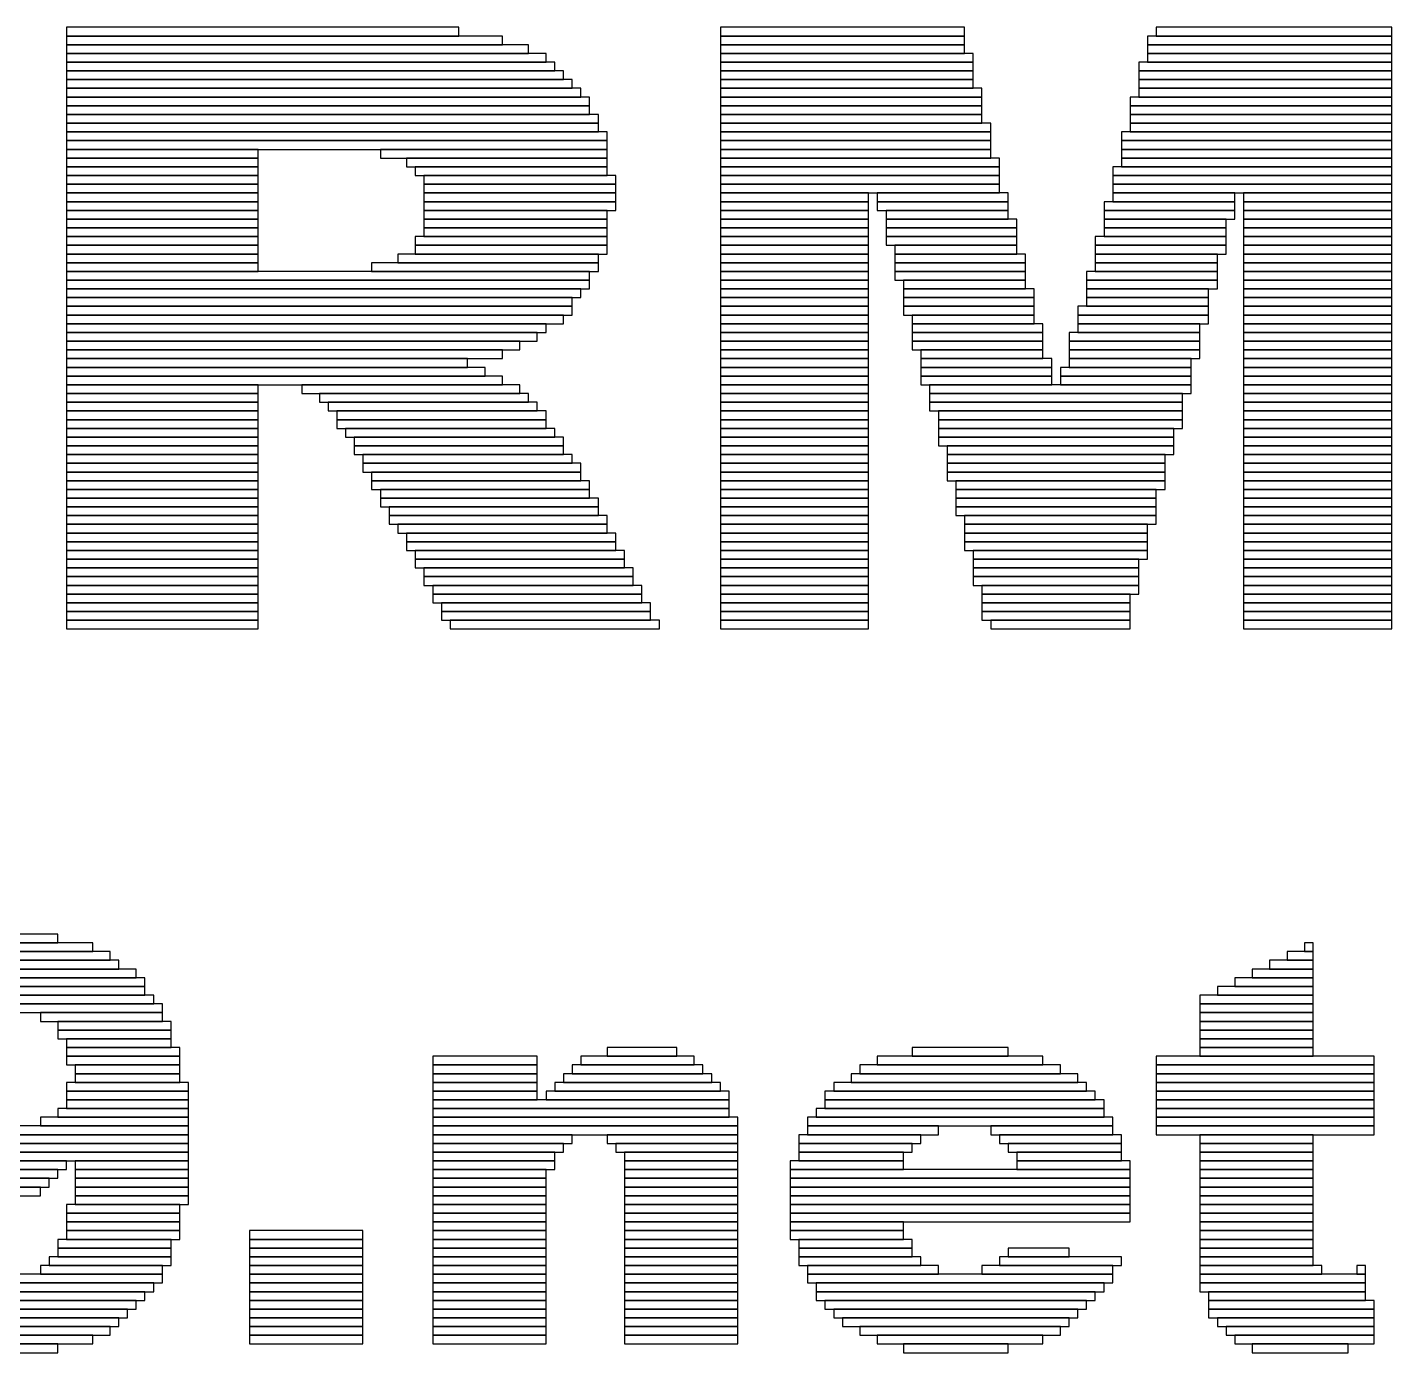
# Model space of a CAD drawing. Extents: x -40 to 180, y -13 to 152.
# Drawn here: x 45.22 to 51.48, y 60.57 to 66.65 of the extents above; entities that cross this region are included whole.
import ezdxf

# ---------------------------------------------------------------- set-up
doc = ezdxf.new("R2010")
doc.units = 0
doc.layers.add('PG_SILKSCREEN_TOP', color=11, linetype='CONTINUOUS')

msp = doc.modelspace()

# ---------------------------------------------------------------- linework, layer by layer
at = {"layer": 'PG_SILKSCREEN_TOP'}
for points in [[(45.4039, 66.6092), (47.2039, 66.6092), (47.2039, 66.6492), (45.4039, 66.6492)], [(45.4039, 66.5692), (47.4039, 66.5692), (47.4039, 66.6092), (45.4039, 66.6092)], [(48.4039, 66.6092), (49.5239, 66.6092), (49.5239, 66.6492), (48.4039, 66.6492)], [(48.4039, 66.5692), (49.5239, 66.5692), (49.5239, 66.6092), (48.4039, 66.6092)], [(50.3639, 66.5692), (51.4839, 66.5692), (51.4839, 66.6092), (50.3639, 66.6092)], [(50.4039, 66.6092), (51.4839, 66.6092), (51.4839, 66.6492), (50.4039, 66.6492)], [(45.4039, 66.5292), (47.5239, 66.5292), (47.5239, 66.5692), (45.4039, 66.5692)], [(48.4039, 66.5292), (49.5239, 66.5292), (49.5239, 66.5692), (48.4039, 66.5692)], [(50.3639, 66.5292), (51.4839, 66.5292), (51.4839, 66.5692), (50.3639, 66.5692)], [(45.4039, 66.4892), (47.6039, 66.4892), (47.6039, 66.5292), (45.4039, 66.5292)], [(45.4039, 66.4492), (47.6439, 66.4492), (47.6439, 66.4892), (45.4039, 66.4892)], [(48.4039, 66.4892), (49.5639, 66.4892), (49.5639, 66.5292), (48.4039, 66.5292)], [(48.4039, 66.4492), (49.5639, 66.4492), (49.5639, 66.4892), (48.4039, 66.4892)], [(50.3239, 66.4492), (51.4839, 66.4492), (51.4839, 66.4892), (50.3239, 66.4892)], [(50.3639, 66.4892), (51.4839, 66.4892), (51.4839, 66.5292), (50.3639, 66.5292)], [(45.4039, 66.4092), (47.6839, 66.4092), (47.6839, 66.4492), (45.4039, 66.4492)], [(48.4039, 66.4092), (49.5639, 66.4092), (49.5639, 66.4492), (48.4039, 66.4492)], [(50.3239, 66.4092), (51.4839, 66.4092), (51.4839, 66.4492), (50.3239, 66.4492)], [(45.4039, 66.3692), (47.7239, 66.3692), (47.7239, 66.4092), (45.4039, 66.4092)], [(45.4039, 66.3292), (47.7639, 66.3292), (47.7639, 66.3692), (45.4039, 66.3692)], [(48.4039, 66.3692), (49.5639, 66.3692), (49.5639, 66.4092), (48.4039, 66.4092)], [(48.4039, 66.3292), (49.6039, 66.3292), (49.6039, 66.3692), (48.4039, 66.3692)], [(50.3239, 66.3692), (51.4839, 66.3692), (51.4839, 66.4092), (50.3239, 66.4092)], [(50.3239, 66.3292), (51.4839, 66.3292), (51.4839, 66.3692), (50.3239, 66.3692)], [(45.4039, 66.2892), (47.8039, 66.2892), (47.8039, 66.3292), (45.4039, 66.3292)], [(48.4039, 66.2892), (49.6039, 66.2892), (49.6039, 66.3292), (48.4039, 66.3292)], [(50.2839, 66.2892), (51.4839, 66.2892), (51.4839, 66.3292), (50.2839, 66.3292)], [(45.4039, 66.2492), (47.8039, 66.2492), (47.8039, 66.2892), (45.4039, 66.2892)], [(45.4039, 66.2092), (47.8439, 66.2092), (47.8439, 66.2492), (45.4039, 66.2492)], [(48.4039, 66.2492), (49.6039, 66.2492), (49.6039, 66.2892), (48.4039, 66.2892)], [(48.4039, 66.2092), (49.6039, 66.2092), (49.6039, 66.2492), (48.4039, 66.2492)], [(50.2839, 66.2492), (51.4839, 66.2492), (51.4839, 66.2892), (50.2839, 66.2892)], [(50.2839, 66.2092), (51.4839, 66.2092), (51.4839, 66.2492), (50.2839, 66.2492)], [(45.4039, 66.1692), (47.8439, 66.1692), (47.8439, 66.2092), (45.4039, 66.2092)], [(45.4039, 66.1292), (47.8839, 66.1292), (47.8839, 66.1692), (45.4039, 66.1692)], [(48.4039, 66.1692), (49.6439, 66.1692), (49.6439, 66.2092), (48.4039, 66.2092)], [(48.4039, 66.1292), (49.6439, 66.1292), (49.6439, 66.1692), (48.4039, 66.1692)], [(50.2439, 66.1292), (51.4839, 66.1292), (51.4839, 66.1692), (50.2439, 66.1692)], [(50.2839, 66.1692), (51.4839, 66.1692), (51.4839, 66.2092), (50.2839, 66.2092)], [(45.4039, 66.0892), (47.8839, 66.0892), (47.8839, 66.1292), (45.4039, 66.1292)], [(48.4039, 66.0892), (49.6439, 66.0892), (49.6439, 66.1292), (48.4039, 66.1292)], [(50.2439, 66.0892), (51.4839, 66.0892), (51.4839, 66.1292), (50.2439, 66.1292)], [(45.4039, 66.0492), (46.2839, 66.0492), (46.2839, 66.0892), (45.4039, 66.0892)], [(45.4039, 66.0092), (46.2839, 66.0092), (46.2839, 66.0492), (45.4039, 66.0492)], [(46.8439, 66.0492), (47.8839, 66.0492), (47.8839, 66.0892), (46.8439, 66.0892)], [(46.9639, 66.0092), (47.8839, 66.0092), (47.8839, 66.0492), (46.9639, 66.0492)], [(48.4039, 66.0492), (49.6439, 66.0492), (49.6439, 66.0892), (48.4039, 66.0892)], [(48.4039, 66.0092), (49.6839, 66.0092), (49.6839, 66.0492), (48.4039, 66.0492)], [(50.2439, 66.0492), (51.4839, 66.0492), (51.4839, 66.0892), (50.2439, 66.0892)], [(50.2439, 66.0092), (51.4839, 66.0092), (51.4839, 66.0492), (50.2439, 66.0492)], [(45.4039, 65.9692), (46.2839, 65.9692), (46.2839, 66.0092), (45.4039, 66.0092)], [(47.0039, 65.9692), (47.8839, 65.9692), (47.8839, 66.0092), (47.0039, 66.0092)], [(48.4039, 65.9692), (49.6839, 65.9692), (49.6839, 66.0092), (48.4039, 66.0092)], [(50.2039, 65.9692), (51.4839, 65.9692), (51.4839, 66.0092), (50.2039, 66.0092)], [(45.4039, 65.9292), (46.2839, 65.9292), (46.2839, 65.9692), (45.4039, 65.9692)], [(45.4039, 65.8892), (46.2839, 65.8892), (46.2839, 65.9292), (45.4039, 65.9292)], [(47.0439, 65.9292), (47.9239, 65.9292), (47.9239, 65.9692), (47.0439, 65.9692)], [(47.0439, 65.8892), (47.9239, 65.8892), (47.9239, 65.9292), (47.0439, 65.9292)], [(48.4039, 65.9292), (49.6839, 65.9292), (49.6839, 65.9692), (48.4039, 65.9692)], [(48.4039, 65.8892), (49.6839, 65.8892), (49.6839, 65.9292), (48.4039, 65.9292)], [(50.2039, 65.9292), (51.4839, 65.9292), (51.4839, 65.9692), (50.2039, 65.9692)], [(50.2039, 65.8892), (51.4839, 65.8892), (51.4839, 65.9292), (50.2039, 65.9292)], [(45.4039, 65.8492), (46.2839, 65.8492), (46.2839, 65.8892), (45.4039, 65.8892)], [(47.0439, 65.8492), (47.9239, 65.8492), (47.9239, 65.8892), (47.0439, 65.8892)], [(48.4039, 65.8492), (49.0838, 65.8492), (49.0838, 65.8892), (48.4039, 65.8892)], [(49.1239, 65.8492), (49.7239, 65.8492), (49.7239, 65.8892), (49.1239, 65.8892)], [(50.2039, 65.8492), (50.7639, 65.8492), (50.7639, 65.8892), (50.2039, 65.8892)], [(50.8039, 65.8492), (51.4839, 65.8492), (51.4839, 65.8892), (50.8039, 65.8892)], [(45.4039, 65.8092), (46.2839, 65.8092), (46.2839, 65.8492), (45.4039, 65.8492)], [(45.4039, 65.7692), (46.2839, 65.7692), (46.2839, 65.8092), (45.4039, 65.8092)], [(47.0439, 65.8092), (47.9239, 65.8092), (47.9239, 65.8492), (47.0439, 65.8492)], [(47.0439, 65.7692), (47.8839, 65.7692), (47.8839, 65.8092), (47.0439, 65.8092)], [(48.4039, 65.8092), (49.0838, 65.8092), (49.0838, 65.8492), (48.4039, 65.8492)], [(48.4039, 65.7692), (49.0838, 65.7692), (49.0838, 65.8092), (48.4039, 65.8092)], [(49.1239, 65.8092), (49.7239, 65.8092), (49.7239, 65.8492), (49.1239, 65.8492)], [(49.1639, 65.7692), (49.7239, 65.7692), (49.7239, 65.8092), (49.1639, 65.8092)], [(50.1639, 65.8092), (50.7639, 65.8092), (50.7639, 65.8492), (50.1639, 65.8492)], [(50.1639, 65.7692), (50.7639, 65.7692), (50.7639, 65.8092), (50.1639, 65.8092)], [(50.8039, 65.8092), (51.4839, 65.8092), (51.4839, 65.8492), (50.8039, 65.8492)], [(50.8039, 65.7692), (51.4839, 65.7692), (51.4839, 65.8092), (50.8039, 65.8092)], [(45.4039, 65.7292), (46.2839, 65.7292), (46.2839, 65.7692), (45.4039, 65.7692)], [(47.0439, 65.7292), (47.8839, 65.7292), (47.8839, 65.7692), (47.0439, 65.7692)], [(48.4039, 65.7292), (49.0838, 65.7292), (49.0838, 65.7692), (48.4039, 65.7692)], [(49.1639, 65.7292), (49.7639, 65.7292), (49.7639, 65.7692), (49.1639, 65.7692)], [(50.1639, 65.7292), (50.7239, 65.7292), (50.7239, 65.7692), (50.1639, 65.7692)], [(50.8039, 65.7292), (51.4839, 65.7292), (51.4839, 65.7692), (50.8039, 65.7692)], [(45.4039, 65.6892), (46.2839, 65.6892), (46.2839, 65.7292), (45.4039, 65.7292)], [(45.4039, 65.6492), (46.2839, 65.6492), (46.2839, 65.6892), (45.4039, 65.6892)], [(47.0039, 65.6492), (47.8839, 65.6492), (47.8839, 65.6892), (47.0039, 65.6892)], [(47.0439, 65.6892), (47.8839, 65.6892), (47.8839, 65.7292), (47.0439, 65.7292)], [(48.4039, 65.6892), (49.0838, 65.6892), (49.0838, 65.7292), (48.4039, 65.7292)], [(48.4039, 65.6492), (49.0838, 65.6492), (49.0838, 65.6892), (48.4039, 65.6892)], [(49.1639, 65.6892), (49.7639, 65.6892), (49.7639, 65.7292), (49.1639, 65.7292)], [(49.1639, 65.6492), (49.7639, 65.6492), (49.7639, 65.6892), (49.1639, 65.6892)], [(50.1239, 65.6492), (50.7239, 65.6492), (50.7239, 65.6892), (50.1239, 65.6892)], [(50.1639, 65.6892), (50.7239, 65.6892), (50.7239, 65.7292), (50.1639, 65.7292)], [(50.8039, 65.6892), (51.4839, 65.6892), (51.4839, 65.7292), (50.8039, 65.7292)], [(50.8039, 65.6492), (51.4839, 65.6492), (51.4839, 65.6892), (50.8039, 65.6892)], [(45.4039, 65.6092), (46.2839, 65.6092), (46.2839, 65.6492), (45.4039, 65.6492)], [(45.4039, 65.5692), (46.2839, 65.5692), (46.2839, 65.6092), (45.4039, 65.6092)], [(46.9239, 65.5692), (47.8439, 65.5692), (47.8439, 65.6092), (46.9239, 65.6092)], [(47.0039, 65.6092), (47.8839, 65.6092), (47.8839, 65.6492), (47.0039, 65.6492)], [(48.4039, 65.6092), (49.0838, 65.6092), (49.0838, 65.6492), (48.4039, 65.6492)], [(48.4039, 65.5692), (49.0838, 65.5692), (49.0838, 65.6092), (48.4039, 65.6092)], [(49.2039, 65.6092), (49.7639, 65.6092), (49.7639, 65.6492), (49.2039, 65.6492)], [(49.2039, 65.5692), (49.8039, 65.5692), (49.8039, 65.6092), (49.2039, 65.6092)], [(50.1239, 65.6092), (50.7239, 65.6092), (50.7239, 65.6492), (50.1239, 65.6492)], [(50.1239, 65.5692), (50.6839, 65.5692), (50.6839, 65.6092), (50.1239, 65.6092)], [(50.8039, 65.6092), (51.4839, 65.6092), (51.4839, 65.6492), (50.8039, 65.6492)], [(50.8039, 65.5692), (51.4839, 65.5692), (51.4839, 65.6092), (50.8039, 65.6092)], [(45.4039, 65.5292), (46.2839, 65.5292), (46.2839, 65.5692), (45.4039, 65.5692)], [(46.8039, 65.5292), (47.8439, 65.5292), (47.8439, 65.5692), (46.8039, 65.5692)], [(48.4039, 65.5292), (49.0838, 65.5292), (49.0838, 65.5692), (48.4039, 65.5692)], [(49.2039, 65.5292), (49.8039, 65.5292), (49.8039, 65.5692), (49.2039, 65.5692)], [(50.1239, 65.5292), (50.6839, 65.5292), (50.6839, 65.5692), (50.1239, 65.5692)], [(50.8039, 65.5292), (51.4839, 65.5292), (51.4839, 65.5692), (50.8039, 65.5692)], [(45.4039, 65.4892), (47.8039, 65.4892), (47.8039, 65.5292), (45.4039, 65.5292)], [(45.4039, 65.4492), (47.8039, 65.4492), (47.8039, 65.4892), (45.4039, 65.4892)], [(48.4039, 65.4892), (49.0838, 65.4892), (49.0838, 65.5292), (48.4039, 65.5292)], [(48.4039, 65.4492), (49.0838, 65.4492), (49.0838, 65.4892), (48.4039, 65.4892)], [(49.2039, 65.4892), (49.8039, 65.4892), (49.8039, 65.5292), (49.2039, 65.5292)], [(49.2439, 65.4492), (49.8039, 65.4492), (49.8039, 65.4892), (49.2439, 65.4892)], [(50.0839, 65.4892), (50.6839, 65.4892), (50.6839, 65.5292), (50.0839, 65.5292)], [(50.0839, 65.4492), (50.6839, 65.4492), (50.6839, 65.4892), (50.0839, 65.4892)], [(50.8039, 65.4892), (51.4839, 65.4892), (51.4839, 65.5292), (50.8039, 65.5292)], [(50.8039, 65.4492), (51.4839, 65.4492), (51.4839, 65.4892), (50.8039, 65.4892)], [(45.4039, 65.4092), (47.7639, 65.4092), (47.7639, 65.4492), (45.4039, 65.4492)], [(48.4039, 65.4092), (49.0838, 65.4092), (49.0838, 65.4492), (48.4039, 65.4492)], [(49.2439, 65.4092), (49.8439, 65.4092), (49.8439, 65.4492), (49.2439, 65.4492)], [(50.0839, 65.4092), (50.6439, 65.4092), (50.6439, 65.4492), (50.0839, 65.4492)], [(50.8039, 65.4092), (51.4839, 65.4092), (51.4839, 65.4492), (50.8039, 65.4492)], [(45.4039, 65.3692), (47.7239, 65.3692), (47.7239, 65.4092), (45.4039, 65.4092)], [(45.4039, 65.3292), (47.7239, 65.3292), (47.7239, 65.3692), (45.4039, 65.3692)], [(48.4039, 65.3692), (49.0838, 65.3692), (49.0838, 65.4092), (48.4039, 65.4092)], [(48.4039, 65.3292), (49.0838, 65.3292), (49.0838, 65.3692), (48.4039, 65.3692)], [(49.2439, 65.3692), (49.8439, 65.3692), (49.8439, 65.4092), (49.2439, 65.4092)], [(49.2439, 65.3292), (49.8439, 65.3292), (49.8439, 65.3692), (49.2439, 65.3692)], [(50.0439, 65.3292), (50.6439, 65.3292), (50.6439, 65.3692), (50.0439, 65.3692)], [(50.0839, 65.3692), (50.6439, 65.3692), (50.6439, 65.4092), (50.0839, 65.4092)], [(50.8039, 65.3692), (51.4839, 65.3692), (51.4839, 65.4092), (50.8039, 65.4092)], [(50.8039, 65.3292), (51.4839, 65.3292), (51.4839, 65.3692), (50.8039, 65.3692)], [(45.4039, 65.2892), (47.6839, 65.2892), (47.6839, 65.3292), (45.4039, 65.3292)], [(48.4039, 65.2892), (49.0838, 65.2892), (49.0838, 65.3292), (48.4039, 65.3292)], [(49.2838, 65.2892), (49.8439, 65.2892), (49.8439, 65.3292), (49.2838, 65.3292)], [(50.0439, 65.2892), (50.6439, 65.2892), (50.6439, 65.3292), (50.0439, 65.3292)], [(50.8039, 65.2892), (51.4839, 65.2892), (51.4839, 65.3292), (50.8039, 65.3292)], [(45.4039, 65.2492), (47.6039, 65.2492), (47.6039, 65.2892), (45.4039, 65.2892)], [(45.4039, 65.2092), (47.5639, 65.2092), (47.5639, 65.2492), (45.4039, 65.2492)], [(48.4039, 65.2492), (49.0838, 65.2492), (49.0838, 65.2892), (48.4039, 65.2892)], [(48.4039, 65.2092), (49.0838, 65.2092), (49.0838, 65.2492), (48.4039, 65.2492)], [(49.2838, 65.2492), (49.8839, 65.2492), (49.8839, 65.2892), (49.2838, 65.2892)], [(49.2838, 65.2092), (49.8839, 65.2092), (49.8839, 65.2492), (49.2838, 65.2492)], [(50.0039, 65.2092), (50.6039, 65.2092), (50.6039, 65.2492), (50.0039, 65.2492)], [(50.0439, 65.2492), (50.6039, 65.2492), (50.6039, 65.2892), (50.0439, 65.2892)], [(50.8039, 65.2492), (51.4839, 65.2492), (51.4839, 65.2892), (50.8039, 65.2892)], [(50.8039, 65.2092), (51.4839, 65.2092), (51.4839, 65.2492), (50.8039, 65.2492)], [(45.4039, 65.1692), (47.4839, 65.1692), (47.4839, 65.2092), (45.4039, 65.2092)], [(45.4039, 65.1292), (47.4039, 65.1292), (47.4039, 65.1692), (45.4039, 65.1692)], [(48.4039, 65.1692), (49.0838, 65.1692), (49.0838, 65.2092), (48.4039, 65.2092)], [(48.4039, 65.1292), (49.0838, 65.1292), (49.0838, 65.1692), (48.4039, 65.1692)], [(49.2838, 65.1692), (49.8839, 65.1692), (49.8839, 65.2092), (49.2838, 65.2092)], [(49.3239, 65.1292), (49.8839, 65.1292), (49.8839, 65.1692), (49.3239, 65.1692)], [(50.0039, 65.1692), (50.6039, 65.1692), (50.6039, 65.2092), (50.0039, 65.2092)], [(50.0039, 65.1292), (50.6039, 65.1292), (50.6039, 65.1692), (50.0039, 65.1692)], [(50.8039, 65.1692), (51.4839, 65.1692), (51.4839, 65.2092), (50.8039, 65.2092)], [(50.8039, 65.1292), (51.4839, 65.1292), (51.4839, 65.1692), (50.8039, 65.1692)], [(45.4039, 65.0892), (47.2439, 65.0892), (47.2439, 65.1292), (45.4039, 65.1292)], [(48.4039, 65.0892), (49.0838, 65.0892), (49.0838, 65.1292), (48.4039, 65.1292)], [(49.3239, 65.0892), (49.9239, 65.0892), (49.9239, 65.1292), (49.3239, 65.1292)], [(50.0039, 65.0892), (50.5639, 65.0892), (50.5639, 65.1292), (50.0039, 65.1292)], [(50.8039, 65.0892), (51.4839, 65.0892), (51.4839, 65.1292), (50.8039, 65.1292)], [(45.4039, 65.0492), (47.3239, 65.0492), (47.3239, 65.0892), (45.4039, 65.0892)], [(45.4039, 65.0092), (47.4039, 65.0092), (47.4039, 65.0492), (45.4039, 65.0492)], [(48.4039, 65.0492), (49.0838, 65.0492), (49.0838, 65.0892), (48.4039, 65.0892)], [(48.4039, 65.0092), (49.0838, 65.0092), (49.0838, 65.0492), (48.4039, 65.0492)], [(49.3239, 65.0492), (49.9239, 65.0492), (49.9239, 65.0892), (49.3239, 65.0892)], [(49.3239, 65.0092), (49.9239, 65.0092), (49.9239, 65.0492), (49.3239, 65.0492)], [(49.9639, 65.0492), (50.5639, 65.0492), (50.5639, 65.0892), (49.9639, 65.0892)], [(49.9639, 65.0092), (50.5639, 65.0092), (50.5639, 65.0492), (49.9639, 65.0492)], [(50.8039, 65.0492), (51.4839, 65.0492), (51.4839, 65.0892), (50.8039, 65.0892)], [(50.8039, 65.0092), (51.4839, 65.0092), (51.4839, 65.0492), (50.8039, 65.0492)], [(45.4039, 64.9692), (46.2839, 64.9692), (46.2839, 65.0092), (45.4039, 65.0092)], [(46.4839, 64.9692), (47.4839, 64.9692), (47.4839, 65.0092), (46.4839, 65.0092)], [(48.4039, 64.9692), (49.0838, 64.9692), (49.0838, 65.0092), (48.4039, 65.0092)], [(49.3639, 64.9692), (50.5639, 64.9692), (50.5639, 65.0092), (49.3639, 65.0092)], [(50.8039, 64.9692), (51.4839, 64.9692), (51.4839, 65.0092), (50.8039, 65.0092)], [(45.4039, 64.9292), (46.2839, 64.9292), (46.2839, 64.9692), (45.4039, 64.9692)], [(45.4039, 64.8892), (46.2839, 64.8892), (46.2839, 64.9292), (45.4039, 64.9292)], [(46.5639, 64.9292), (47.5239, 64.9292), (47.5239, 64.9692), (46.5639, 64.9692)], [(46.6039, 64.8892), (47.5639, 64.8892), (47.5639, 64.9292), (46.6039, 64.9292)], [(48.4039, 64.9292), (49.0838, 64.9292), (49.0838, 64.9692), (48.4039, 64.9692)], [(48.4039, 64.8892), (49.0838, 64.8892), (49.0838, 64.9292), (48.4039, 64.9292)], [(49.3639, 64.9292), (50.5239, 64.9292), (50.5239, 64.9692), (49.3639, 64.9692)], [(49.3639, 64.8892), (50.5239, 64.8892), (50.5239, 64.9292), (49.3639, 64.9292)], [(50.8039, 64.9292), (51.4839, 64.9292), (51.4839, 64.9692), (50.8039, 64.9692)], [(50.8039, 64.8892), (51.4839, 64.8892), (51.4839, 64.9292), (50.8039, 64.9292)], [(45.4039, 64.8492), (46.2839, 64.8492), (46.2839, 64.8892), (45.4039, 64.8892)], [(46.6439, 64.8492), (47.6039, 64.8492), (47.6039, 64.8892), (46.6439, 64.8892)], [(48.4039, 64.8492), (49.0838, 64.8492), (49.0838, 64.8892), (48.4039, 64.8892)], [(49.4039, 64.8492), (50.5239, 64.8492), (50.5239, 64.8892), (49.4039, 64.8892)], [(50.8039, 64.8492), (51.4839, 64.8492), (51.4839, 64.8892), (50.8039, 64.8892)], [(45.4039, 64.8092), (46.2839, 64.8092), (46.2839, 64.8492), (45.4039, 64.8492)], [(45.4039, 64.7692), (46.2839, 64.7692), (46.2839, 64.8092), (45.4039, 64.8092)], [(46.6439, 64.8092), (47.6039, 64.8092), (47.6039, 64.8492), (46.6439, 64.8492)], [(46.6839, 64.7692), (47.6439, 64.7692), (47.6439, 64.8092), (46.6839, 64.8092)], [(48.4039, 64.8092), (49.0838, 64.8092), (49.0838, 64.8492), (48.4039, 64.8492)], [(48.4039, 64.7692), (49.0838, 64.7692), (49.0838, 64.8092), (48.4039, 64.8092)], [(49.4039, 64.8092), (50.5239, 64.8092), (50.5239, 64.8492), (49.4039, 64.8492)], [(49.4039, 64.7692), (50.4839, 64.7692), (50.4839, 64.8092), (49.4039, 64.8092)], [(50.8039, 64.8092), (51.4839, 64.8092), (51.4839, 64.8492), (50.8039, 64.8492)], [(50.8039, 64.7692), (51.4839, 64.7692), (51.4839, 64.8092), (50.8039, 64.8092)], [(45.4039, 64.7292), (46.2839, 64.7292), (46.2839, 64.7692), (45.4039, 64.7692)], [(45.4039, 64.6892), (46.2839, 64.6892), (46.2839, 64.7292), (45.4039, 64.7292)], [(46.7239, 64.7292), (47.6839, 64.7292), (47.6839, 64.7692), (46.7239, 64.7692)], [(46.7239, 64.6892), (47.6839, 64.6892), (47.6839, 64.7292), (46.7239, 64.7292)], [(48.4039, 64.7292), (49.0838, 64.7292), (49.0838, 64.7692), (48.4039, 64.7692)], [(48.4039, 64.6892), (49.0838, 64.6892), (49.0838, 64.7292), (48.4039, 64.7292)], [(49.4039, 64.7292), (50.4839, 64.7292), (50.4839, 64.7692), (49.4039, 64.7692)], [(49.4439, 64.6892), (50.4839, 64.6892), (50.4839, 64.7292), (49.4439, 64.7292)], [(50.8039, 64.7292), (51.4839, 64.7292), (51.4839, 64.7692), (50.8039, 64.7692)], [(50.8039, 64.6892), (51.4839, 64.6892), (51.4839, 64.7292), (50.8039, 64.7292)], [(45.4039, 64.6492), (46.2839, 64.6492), (46.2839, 64.6892), (45.4039, 64.6892)], [(46.7639, 64.6492), (47.7239, 64.6492), (47.7239, 64.6892), (46.7639, 64.6892)], [(48.4039, 64.6492), (49.0838, 64.6492), (49.0838, 64.6892), (48.4039, 64.6892)], [(49.4439, 64.6492), (50.4439, 64.6492), (50.4439, 64.6892), (49.4439, 64.6892)], [(50.8039, 64.6492), (51.4839, 64.6492), (51.4839, 64.6892), (50.8039, 64.6892)], [(45.4039, 64.6092), (46.2839, 64.6092), (46.2839, 64.6492), (45.4039, 64.6492)], [(45.4039, 64.5692), (46.2839, 64.5692), (46.2839, 64.6092), (45.4039, 64.6092)], [(46.7639, 64.6092), (47.7639, 64.6092), (47.7639, 64.6492), (46.7639, 64.6492)], [(46.8039, 64.5692), (47.7639, 64.5692), (47.7639, 64.6092), (46.8039, 64.6092)], [(48.4039, 64.6092), (49.0838, 64.6092), (49.0838, 64.6492), (48.4039, 64.6492)], [(48.4039, 64.5692), (49.0838, 64.5692), (49.0838, 64.6092), (48.4039, 64.6092)], [(49.4439, 64.6092), (50.4439, 64.6092), (50.4439, 64.6492), (49.4439, 64.6492)], [(49.4439, 64.5692), (50.4439, 64.5692), (50.4439, 64.6092), (49.4439, 64.6092)], [(50.8039, 64.6092), (51.4839, 64.6092), (51.4839, 64.6492), (50.8039, 64.6492)], [(50.8039, 64.5692), (51.4839, 64.5692), (51.4839, 64.6092), (50.8039, 64.6092)], [(45.4039, 64.5292), (46.2839, 64.5292), (46.2839, 64.5692), (45.4039, 64.5692)], [(46.8039, 64.5292), (47.8039, 64.5292), (47.8039, 64.5692), (46.8039, 64.5692)], [(48.4039, 64.5292), (49.0838, 64.5292), (49.0838, 64.5692), (48.4039, 64.5692)], [(49.4838, 64.5292), (50.4439, 64.5292), (50.4439, 64.5692), (49.4838, 64.5692)], [(50.8039, 64.5292), (51.4839, 64.5292), (51.4839, 64.5692), (50.8039, 64.5692)], [(45.4039, 64.4892), (46.2839, 64.4892), (46.2839, 64.5292), (45.4039, 64.5292)], [(45.4039, 64.4492), (46.2839, 64.4492), (46.2839, 64.4892), (45.4039, 64.4892)], [(46.8439, 64.4892), (47.8039, 64.4892), (47.8039, 64.5292), (46.8439, 64.5292)], [(46.8439, 64.4492), (47.8439, 64.4492), (47.8439, 64.4892), (46.8439, 64.4892)], [(48.4039, 64.4892), (49.0838, 64.4892), (49.0838, 64.5292), (48.4039, 64.5292)], [(48.4039, 64.4492), (49.0838, 64.4492), (49.0838, 64.4892), (48.4039, 64.4892)], [(49.4838, 64.4892), (50.4039, 64.4892), (50.4039, 64.5292), (49.4838, 64.5292)], [(49.4838, 64.4492), (50.4039, 64.4492), (50.4039, 64.4892), (49.4838, 64.4892)], [(50.8039, 64.4892), (51.4839, 64.4892), (51.4839, 64.5292), (50.8039, 64.5292)], [(50.8039, 64.4492), (51.4839, 64.4492), (51.4839, 64.4892), (50.8039, 64.4892)], [(45.4039, 64.4092), (46.2839, 64.4092), (46.2839, 64.4492), (45.4039, 64.4492)], [(46.8839, 64.4092), (47.8439, 64.4092), (47.8439, 64.4492), (46.8839, 64.4492)], [(48.4039, 64.4092), (49.0838, 64.4092), (49.0838, 64.4492), (48.4039, 64.4492)], [(49.4838, 64.4092), (50.4039, 64.4092), (50.4039, 64.4492), (49.4838, 64.4492)], [(50.8039, 64.4092), (51.4839, 64.4092), (51.4839, 64.4492), (50.8039, 64.4492)], [(45.4039, 64.3692), (46.2839, 64.3692), (46.2839, 64.4092), (45.4039, 64.4092)], [(45.4039, 64.3292), (46.2839, 64.3292), (46.2839, 64.3692), (45.4039, 64.3692)], [(46.8839, 64.3692), (47.8839, 64.3692), (47.8839, 64.4092), (46.8839, 64.4092)], [(46.9239, 64.3292), (47.8839, 64.3292), (47.8839, 64.3692), (46.9239, 64.3692)], [(48.4039, 64.3692), (49.0838, 64.3692), (49.0838, 64.4092), (48.4039, 64.4092)], [(48.4039, 64.3292), (49.0838, 64.3292), (49.0838, 64.3692), (48.4039, 64.3692)], [(49.5239, 64.3692), (50.4039, 64.3692), (50.4039, 64.4092), (49.5239, 64.4092)], [(49.5239, 64.3292), (50.3639, 64.3292), (50.3639, 64.3692), (49.5239, 64.3692)], [(50.8039, 64.3692), (51.4839, 64.3692), (51.4839, 64.4092), (50.8039, 64.4092)], [(50.8039, 64.3292), (51.4839, 64.3292), (51.4839, 64.3692), (50.8039, 64.3692)], [(45.4039, 64.2892), (46.2839, 64.2892), (46.2839, 64.3292), (45.4039, 64.3292)], [(46.9639, 64.2892), (47.9239, 64.2892), (47.9239, 64.3292), (46.9639, 64.3292)], [(48.4039, 64.2892), (49.0838, 64.2892), (49.0838, 64.3292), (48.4039, 64.3292)], [(49.5239, 64.2892), (50.3639, 64.2892), (50.3639, 64.3292), (49.5239, 64.3292)], [(50.8039, 64.2892), (51.4839, 64.2892), (51.4839, 64.3292), (50.8039, 64.3292)], [(45.4039, 64.2492), (46.2839, 64.2492), (46.2839, 64.2892), (45.4039, 64.2892)], [(45.4039, 64.2092), (46.2839, 64.2092), (46.2839, 64.2492), (45.4039, 64.2492)], [(46.9639, 64.2492), (47.9239, 64.2492), (47.9239, 64.2892), (46.9639, 64.2892)], [(47.0039, 64.2092), (47.9639, 64.2092), (47.9639, 64.2492), (47.0039, 64.2492)], [(48.4039, 64.2492), (49.0838, 64.2492), (49.0838, 64.2892), (48.4039, 64.2892)], [(48.4039, 64.2092), (49.0838, 64.2092), (49.0838, 64.2492), (48.4039, 64.2492)], [(49.5239, 64.2492), (50.3639, 64.2492), (50.3639, 64.2892), (49.5239, 64.2892)], [(49.5639, 64.2092), (50.3639, 64.2092), (50.3639, 64.2492), (49.5639, 64.2492)], [(50.8039, 64.2492), (51.4839, 64.2492), (51.4839, 64.2892), (50.8039, 64.2892)], [(50.8039, 64.2092), (51.4839, 64.2092), (51.4839, 64.2492), (50.8039, 64.2492)], [(45.4039, 64.1692), (46.2839, 64.1692), (46.2839, 64.2092), (45.4039, 64.2092)], [(45.4039, 64.1292), (46.2839, 64.1292), (46.2839, 64.1692), (45.4039, 64.1692)], [(47.0039, 64.1692), (47.9639, 64.1692), (47.9639, 64.2092), (47.0039, 64.2092)], [(47.0439, 64.1292), (48.0039, 64.1292), (48.0039, 64.1692), (47.0439, 64.1692)], [(48.4039, 64.1692), (49.0838, 64.1692), (49.0838, 64.2092), (48.4039, 64.2092)], [(48.4039, 64.1292), (49.0838, 64.1292), (49.0838, 64.1692), (48.4039, 64.1692)], [(49.5639, 64.1692), (50.3239, 64.1692), (50.3239, 64.2092), (49.5639, 64.2092)], [(49.5639, 64.1292), (50.3239, 64.1292), (50.3239, 64.1692), (49.5639, 64.1692)], [(50.8039, 64.1692), (51.4839, 64.1692), (51.4839, 64.2092), (50.8039, 64.2092)], [(50.8039, 64.1292), (51.4839, 64.1292), (51.4839, 64.1692), (50.8039, 64.1692)], [(45.4039, 64.0892), (46.2839, 64.0892), (46.2839, 64.1292), (45.4039, 64.1292)], [(47.0439, 64.0892), (48.0039, 64.0892), (48.0039, 64.1292), (47.0439, 64.1292)], [(48.4039, 64.0892), (49.0838, 64.0892), (49.0838, 64.1292), (48.4039, 64.1292)], [(49.5639, 64.0892), (50.3239, 64.0892), (50.3239, 64.1292), (49.5639, 64.1292)], [(50.8039, 64.0892), (51.4839, 64.0892), (51.4839, 64.1292), (50.8039, 64.1292)], [(45.4039, 64.0492), (46.2839, 64.0492), (46.2839, 64.0892), (45.4039, 64.0892)], [(45.4039, 64.0092), (46.2839, 64.0092), (46.2839, 64.0492), (45.4039, 64.0492)], [(47.0839, 64.0492), (48.0439, 64.0492), (48.0439, 64.0892), (47.0839, 64.0892)], [(47.0839, 64.0092), (48.0439, 64.0092), (48.0439, 64.0492), (47.0839, 64.0492)], [(48.4039, 64.0492), (49.0838, 64.0492), (49.0838, 64.0892), (48.4039, 64.0892)], [(48.4039, 64.0092), (49.0838, 64.0092), (49.0838, 64.0492), (48.4039, 64.0492)], [(49.6039, 64.0492), (50.3239, 64.0492), (50.3239, 64.0892), (49.6039, 64.0892)], [(49.6039, 64.0092), (50.2839, 64.0092), (50.2839, 64.0492), (49.6039, 64.0492)], [(50.8039, 64.0492), (51.4839, 64.0492), (51.4839, 64.0892), (50.8039, 64.0892)], [(50.8039, 64.0092), (51.4839, 64.0092), (51.4839, 64.0492), (50.8039, 64.0492)], [(45.4039, 63.9692), (46.2839, 63.9692), (46.2839, 64.0092), (45.4039, 64.0092)], [(47.1239, 63.9692), (48.0839, 63.9692), (48.0839, 64.0092), (47.1239, 64.0092)], [(48.4039, 63.9692), (49.0838, 63.9692), (49.0838, 64.0092), (48.4039, 64.0092)], [(49.6039, 63.9692), (50.2839, 63.9692), (50.2839, 64.0092), (49.6039, 64.0092)], [(50.8039, 63.9692), (51.4839, 63.9692), (51.4839, 64.0092), (50.8039, 64.0092)], [(45.4039, 63.9292), (46.2839, 63.9292), (46.2839, 63.9692), (45.4039, 63.9692)], [(45.4039, 63.8892), (46.2839, 63.8892), (46.2839, 63.9292), (45.4039, 63.9292)], [(47.1239, 63.9292), (48.0839, 63.9292), (48.0839, 63.9692), (47.1239, 63.9692)], [(47.1639, 63.8892), (48.1239, 63.8892), (48.1239, 63.9292), (47.1639, 63.9292)], [(48.4039, 63.9292), (49.0838, 63.9292), (49.0838, 63.9692), (48.4039, 63.9692)], [(48.4039, 63.8892), (49.0838, 63.8892), (49.0838, 63.9292), (48.4039, 63.9292)], [(49.6039, 63.9292), (50.2839, 63.9292), (50.2839, 63.9692), (49.6039, 63.9692)], [(49.6439, 63.8892), (50.2839, 63.8892), (50.2839, 63.9292), (49.6439, 63.9292)], [(50.8039, 63.9292), (51.4839, 63.9292), (51.4839, 63.9692), (50.8039, 63.9692)], [(50.8039, 63.8892), (51.4839, 63.8892), (51.4839, 63.9292), (50.8039, 63.9292)], [(44.9239, 62.4492), (45.3639, 62.4492), (45.3639, 62.4892), (44.9239, 62.4892)], [(44.8039, 62.4092), (45.5239, 62.4092), (45.5239, 62.4492), (44.8039, 62.4492)], [(51.0839, 62.4092), (51.1239, 62.4092), (51.1239, 62.4492), (51.0839, 62.4492)], [(44.6839, 62.3292), (45.6439, 62.3292), (45.6439, 62.3692), (44.6839, 62.3692)], [(44.7239, 62.3692), (45.6039, 62.3692), (45.6039, 62.4092), (44.7239, 62.4092)], [(50.9239, 62.3292), (51.1239, 62.3292), (51.1239, 62.3692), (50.9239, 62.3692)], [(51.0039, 62.3692), (51.1239, 62.3692), (51.1239, 62.4092), (51.0039, 62.4092)], [(44.6039, 62.2892), (45.7239, 62.2892), (45.7239, 62.3292), (44.6039, 62.3292)], [(44.6039, 62.2492), (45.7639, 62.2492), (45.7639, 62.2892), (44.6039, 62.2892)], [(50.7639, 62.2492), (51.1239, 62.2492), (51.1239, 62.2892), (50.7639, 62.2892)], [(50.8439, 62.2892), (51.1239, 62.2892), (51.1239, 62.3292), (50.8439, 62.3292)], [(44.5639, 62.2092), (45.7639, 62.2092), (45.7639, 62.2492), (44.5639, 62.2492)], [(50.6839, 62.2092), (51.1239, 62.2092), (51.1239, 62.2492), (50.6839, 62.2492)], [(44.5239, 62.1692), (45.8039, 62.1692), (45.8039, 62.2092), (44.5239, 62.2092)], [(44.5239, 62.1292), (45.8439, 62.1292), (45.8439, 62.1692), (44.5239, 62.1692)], [(50.6039, 62.1692), (51.1239, 62.1692), (51.1239, 62.2092), (50.6039, 62.2092)], [(50.6039, 62.1292), (51.1239, 62.1292), (51.1239, 62.1692), (50.6039, 62.1692)], [(45.2839, 62.0892), (45.8439, 62.0892), (45.8439, 62.1292), (45.2839, 62.1292)], [(50.6039, 62.0892), (51.1239, 62.0892), (51.1239, 62.1292), (50.6039, 62.1292)], [(45.3639, 62.0492), (45.8839, 62.0492), (45.8839, 62.0892), (45.3639, 62.0892)], [(45.3639, 62.0092), (45.8839, 62.0092), (45.8839, 62.0492), (45.3639, 62.0492)], [(50.6039, 62.0492), (51.1239, 62.0492), (51.1239, 62.0892), (50.6039, 62.0892)], [(50.6039, 62.0092), (51.1239, 62.0092), (51.1239, 62.0492), (50.6039, 62.0492)], [(45.4039, 61.9692), (45.8839, 61.9692), (45.8839, 62.0092), (45.4039, 62.0092)], [(50.6039, 61.9692), (51.1239, 61.9692), (51.1239, 62.0092), (50.6039, 62.0092)], [(45.4039, 61.9292), (45.9239, 61.9292), (45.9239, 61.9692), (45.4039, 61.9692)], [(45.4039, 61.8892), (45.9239, 61.8892), (45.9239, 61.9292), (45.4039, 61.9292)], [(47.0839, 61.8892), (47.5639, 61.8892), (47.5639, 61.9292), (47.0839, 61.9292)], [(47.7639, 61.8892), (48.2839, 61.8892), (48.2839, 61.9292), (47.7639, 61.9292)], [(47.8839, 61.9292), (48.2039, 61.9292), (48.2039, 61.9692), (47.8839, 61.9692)], [(49.1239, 61.8892), (49.8839, 61.8892), (49.8839, 61.9292), (49.1239, 61.9292)], [(49.2838, 61.9292), (49.7239, 61.9292), (49.7239, 61.9692), (49.2838, 61.9692)], [(50.4039, 61.8892), (51.4039, 61.8892), (51.4039, 61.9292), (50.4039, 61.9292)], [(50.6039, 61.9292), (51.1239, 61.9292), (51.1239, 61.9692), (50.6039, 61.9692)], [(45.4439, 61.8492), (45.9239, 61.8492), (45.9239, 61.8892), (45.4439, 61.8892)], [(45.4439, 61.8092), (45.9239, 61.8092), (45.9239, 61.8492), (45.4439, 61.8492)], [(47.0839, 61.8492), (47.5639, 61.8492), (47.5639, 61.8892), (47.0839, 61.8892)], [(47.0839, 61.8092), (47.5639, 61.8092), (47.5639, 61.8492), (47.0839, 61.8492)], [(47.6839, 61.8092), (48.3639, 61.8092), (48.3639, 61.8492), (47.6839, 61.8492)], [(47.7239, 61.8492), (48.3239, 61.8492), (48.3239, 61.8892), (47.7239, 61.8892)], [(49.0039, 61.8092), (50.0439, 61.8092), (50.0439, 61.8492), (49.0039, 61.8492)], [(49.0439, 61.8492), (49.9639, 61.8492), (49.9639, 61.8892), (49.0439, 61.8892)], [(50.4039, 61.8492), (51.4039, 61.8492), (51.4039, 61.8892), (50.4039, 61.8892)], [(50.4039, 61.8092), (51.4039, 61.8092), (51.4039, 61.8492), (50.4039, 61.8492)], [(45.4039, 61.7692), (45.9639, 61.7692), (45.9639, 61.8092), (45.4039, 61.8092)], [(47.0839, 61.7692), (47.5639, 61.7692), (47.5639, 61.8092), (47.0839, 61.8092)], [(47.6439, 61.7692), (48.4039, 61.7692), (48.4039, 61.8092), (47.6439, 61.8092)], [(48.9239, 61.7692), (50.0839, 61.7692), (50.0839, 61.8092), (48.9239, 61.8092)], [(50.4039, 61.7692), (51.4039, 61.7692), (51.4039, 61.8092), (50.4039, 61.8092)], [(45.4039, 61.7292), (45.9639, 61.7292), (45.9639, 61.7692), (45.4039, 61.7692)], [(45.4039, 61.6892), (45.9639, 61.6892), (45.9639, 61.7292), (45.4039, 61.7292)], [(47.0839, 61.7292), (47.5639, 61.7292), (47.5639, 61.7692), (47.0839, 61.7692)], [(47.0839, 61.6892), (48.4439, 61.6892), (48.4439, 61.7292), (47.0839, 61.7292)], [(47.6039, 61.7292), (48.4439, 61.7292), (48.4439, 61.7692), (47.6039, 61.7692)], [(48.8838, 61.7292), (50.1239, 61.7292), (50.1239, 61.7692), (48.8838, 61.7692)], [(48.8838, 61.6892), (50.1639, 61.6892), (50.1639, 61.7292), (48.8838, 61.7292)], [(50.4039, 61.7292), (51.4039, 61.7292), (51.4039, 61.7692), (50.4039, 61.7692)], [(50.4039, 61.6892), (51.4039, 61.6892), (51.4039, 61.7292), (50.4039, 61.7292)], [(45.3639, 61.6492), (45.9639, 61.6492), (45.9639, 61.6892), (45.3639, 61.6892)], [(47.0839, 61.6492), (48.4439, 61.6492), (48.4439, 61.6892), (47.0839, 61.6892)], [(48.8439, 61.6492), (50.1639, 61.6492), (50.1639, 61.6892), (48.8439, 61.6892)], [(50.4039, 61.6492), (51.4039, 61.6492), (51.4039, 61.6892), (50.4039, 61.6892)], [(44.4839, 61.5692), (45.9639, 61.5692), (45.9639, 61.6092), (44.4839, 61.6092)], [(45.2839, 61.6092), (45.9639, 61.6092), (45.9639, 61.6492), (45.2839, 61.6492)], [(47.0839, 61.6092), (48.4839, 61.6092), (48.4839, 61.6492), (47.0839, 61.6492)], [(47.0839, 61.5692), (48.4839, 61.5692), (48.4839, 61.6092), (47.0839, 61.6092)], [(48.8039, 61.6092), (50.2039, 61.6092), (50.2039, 61.6492), (48.8039, 61.6492)], [(48.8039, 61.5692), (49.4039, 61.5692), (49.4039, 61.6092), (48.8039, 61.6092)], [(49.6439, 61.5692), (50.2039, 61.5692), (50.2039, 61.6092), (49.6439, 61.6092)], [(50.4039, 61.6092), (51.4039, 61.6092), (51.4039, 61.6492), (50.4039, 61.6492)], [(50.4039, 61.5692), (51.4039, 61.5692), (51.4039, 61.6092), (50.4039, 61.6092)], [(44.5239, 61.5292), (45.9639, 61.5292), (45.9639, 61.5692), (44.5239, 61.5692)], [(47.0839, 61.5292), (47.7239, 61.5292), (47.7239, 61.5692), (47.0839, 61.5692)], [(47.8839, 61.5292), (48.4839, 61.5292), (48.4839, 61.5692), (47.8839, 61.5692)], [(48.7639, 61.5292), (49.3239, 61.5292), (49.3239, 61.5692), (48.7639, 61.5692)], [(49.6839, 61.5292), (50.2439, 61.5292), (50.2439, 61.5692), (49.6839, 61.5692)], [(50.6039, 61.5292), (51.1239, 61.5292), (51.1239, 61.5692), (50.6039, 61.5692)], [(44.5239, 61.4892), (45.9639, 61.4892), (45.9639, 61.5292), (44.5239, 61.5292)], [(44.5639, 61.4492), (45.9639, 61.4492), (45.9639, 61.4892), (44.5639, 61.4892)], [(47.0839, 61.4892), (47.6839, 61.4892), (47.6839, 61.5292), (47.0839, 61.5292)], [(47.0839, 61.4492), (47.6439, 61.4492), (47.6439, 61.4892), (47.0839, 61.4892)], [(47.9239, 61.4892), (48.4839, 61.4892), (48.4839, 61.5292), (47.9239, 61.5292)], [(47.9639, 61.4492), (48.4839, 61.4492), (48.4839, 61.4892), (47.9639, 61.4892)], [(48.7639, 61.4892), (49.2838, 61.4892), (49.2838, 61.5292), (48.7639, 61.5292)], [(48.7639, 61.4492), (49.2439, 61.4492), (49.2439, 61.4892), (48.7639, 61.4892)], [(49.7239, 61.4892), (50.2439, 61.4892), (50.2439, 61.5292), (49.7239, 61.5292)], [(49.7639, 61.4492), (50.2439, 61.4492), (50.2439, 61.4892), (49.7639, 61.4892)], [(50.6039, 61.4892), (51.1239, 61.4892), (51.1239, 61.5292), (50.6039, 61.5292)], [(50.6039, 61.4492), (51.1239, 61.4492), (51.1239, 61.4892), (50.6039, 61.4892)], [(44.6039, 61.4092), (45.4039, 61.4092), (45.4039, 61.4492), (44.6039, 61.4492)], [(45.4439, 61.4092), (45.9639, 61.4092), (45.9639, 61.4492), (45.4439, 61.4492)], [(47.0839, 61.4092), (47.6439, 61.4092), (47.6439, 61.4492), (47.0839, 61.4492)], [(47.9639, 61.4092), (48.4839, 61.4092), (48.4839, 61.4492), (47.9639, 61.4492)], [(48.7239, 61.4092), (49.2439, 61.4092), (49.2439, 61.4492), (48.7239, 61.4492)], [(49.7639, 61.4092), (50.2839, 61.4092), (50.2839, 61.4492), (49.7639, 61.4492)], [(50.6039, 61.4092), (51.1239, 61.4092), (51.1239, 61.4492), (50.6039, 61.4492)], [(44.6439, 61.3692), (45.3639, 61.3692), (45.3639, 61.4092), (44.6439, 61.4092)], [(44.6839, 61.3292), (45.3239, 61.3292), (45.3239, 61.3692), (44.6839, 61.3692)], [(45.4439, 61.3692), (45.9639, 61.3692), (45.9639, 61.4092), (45.4439, 61.4092)], [(45.4439, 61.3292), (45.9639, 61.3292), (45.9639, 61.3692), (45.4439, 61.3692)], [(47.0839, 61.3692), (47.6039, 61.3692), (47.6039, 61.4092), (47.0839, 61.4092)], [(47.0839, 61.3292), (47.6039, 61.3292), (47.6039, 61.3692), (47.0839, 61.3692)], [(47.9639, 61.3692), (48.4839, 61.3692), (48.4839, 61.4092), (47.9639, 61.4092)], [(47.9639, 61.3292), (48.4839, 61.3292), (48.4839, 61.3692), (47.9639, 61.3692)], [(48.7239, 61.3692), (50.2839, 61.3692), (50.2839, 61.4092), (48.7239, 61.4092)], [(48.7239, 61.3292), (50.2839, 61.3292), (50.2839, 61.3692), (48.7239, 61.3692)], [(50.6039, 61.3692), (51.1239, 61.3692), (51.1239, 61.4092), (50.6039, 61.4092)], [(50.6039, 61.3292), (51.1239, 61.3292), (51.1239, 61.3692), (50.6039, 61.3692)], [(44.7639, 61.2892), (45.2839, 61.2892), (45.2839, 61.3292), (44.7639, 61.3292)], [(45.4439, 61.2892), (45.9639, 61.2892), (45.9639, 61.3292), (45.4439, 61.3292)], [(45.4439, 61.2492), (45.9639, 61.2492), (45.9639, 61.2892), (45.4439, 61.2892)], [(47.0839, 61.2892), (47.6039, 61.2892), (47.6039, 61.3292), (47.0839, 61.3292)], [(47.0839, 61.2492), (47.6039, 61.2492), (47.6039, 61.2892), (47.0839, 61.2892)], [(47.9639, 61.2892), (48.4839, 61.2892), (48.4839, 61.3292), (47.9639, 61.3292)], [(47.9639, 61.2492), (48.4839, 61.2492), (48.4839, 61.2892), (47.9639, 61.2892)], [(48.7239, 61.2892), (50.2839, 61.2892), (50.2839, 61.3292), (48.7239, 61.3292)], [(48.7239, 61.2492), (50.2839, 61.2492), (50.2839, 61.2892), (48.7239, 61.2892)], [(50.6039, 61.2892), (51.1239, 61.2892), (51.1239, 61.3292), (50.6039, 61.3292)], [(50.6039, 61.2492), (51.1239, 61.2492), (51.1239, 61.2892), (50.6039, 61.2892)], [(45.4039, 61.2092), (45.9239, 61.2092), (45.9239, 61.2492), (45.4039, 61.2492)], [(47.0839, 61.2092), (47.6039, 61.2092), (47.6039, 61.2492), (47.0839, 61.2492)], [(47.9639, 61.2092), (48.4839, 61.2092), (48.4839, 61.2492), (47.9639, 61.2492)], [(48.7239, 61.2092), (50.2839, 61.2092), (50.2839, 61.2492), (48.7239, 61.2492)], [(50.6039, 61.2092), (51.1239, 61.2092), (51.1239, 61.2492), (50.6039, 61.2492)], [(45.4039, 61.1692), (45.9239, 61.1692), (45.9239, 61.2092), (45.4039, 61.2092)], [(45.4039, 61.1292), (45.9239, 61.1292), (45.9239, 61.1692), (45.4039, 61.1692)], [(47.0839, 61.1692), (47.6039, 61.1692), (47.6039, 61.2092), (47.0839, 61.2092)], [(47.0839, 61.1292), (47.6039, 61.1292), (47.6039, 61.1692), (47.0839, 61.1692)], [(47.9639, 61.1692), (48.4839, 61.1692), (48.4839, 61.2092), (47.9639, 61.2092)], [(47.9639, 61.1292), (48.4839, 61.1292), (48.4839, 61.1692), (47.9639, 61.1692)], [(48.7239, 61.1692), (50.2839, 61.1692), (50.2839, 61.2092), (48.7239, 61.2092)], [(48.7239, 61.1292), (49.2439, 61.1292), (49.2439, 61.1692), (48.7239, 61.1692)], [(50.6039, 61.1692), (51.1239, 61.1692), (51.1239, 61.2092), (50.6039, 61.2092)], [(50.6039, 61.1292), (51.1239, 61.1292), (51.1239, 61.1692), (50.6039, 61.1692)], [(45.4039, 61.0892), (45.9239, 61.0892), (45.9239, 61.1292), (45.4039, 61.1292)], [(46.2439, 61.0892), (46.7639, 61.0892), (46.7639, 61.1292), (46.2439, 61.1292)], [(47.0839, 61.0892), (47.6039, 61.0892), (47.6039, 61.1292), (47.0839, 61.1292)], [(47.9639, 61.0892), (48.4839, 61.0892), (48.4839, 61.1292), (47.9639, 61.1292)], [(48.7239, 61.0892), (49.2439, 61.0892), (49.2439, 61.1292), (48.7239, 61.1292)], [(50.6039, 61.0892), (51.1239, 61.0892), (51.1239, 61.1292), (50.6039, 61.1292)], [(45.3639, 61.0492), (45.8839, 61.0492), (45.8839, 61.0892), (45.3639, 61.0892)], [(45.3639, 61.0092), (45.8839, 61.0092), (45.8839, 61.0492), (45.3639, 61.0492)], [(46.2439, 61.0492), (46.7639, 61.0492), (46.7639, 61.0892), (46.2439, 61.0892)], [(46.2439, 61.0092), (46.7639, 61.0092), (46.7639, 61.0492), (46.2439, 61.0492)], [(47.0839, 61.0492), (47.6039, 61.0492), (47.6039, 61.0892), (47.0839, 61.0892)], [(47.0839, 61.0092), (47.6039, 61.0092), (47.6039, 61.0492), (47.0839, 61.0492)], [(47.9639, 61.0492), (48.4839, 61.0492), (48.4839, 61.0892), (47.9639, 61.0892)], [(47.9639, 61.0092), (48.4839, 61.0092), (48.4839, 61.0492), (47.9639, 61.0492)], [(48.7639, 61.0492), (49.2838, 61.0492), (49.2838, 61.0892), (48.7639, 61.0892)], [(48.7639, 61.0092), (49.2838, 61.0092), (49.2838, 61.0492), (48.7639, 61.0492)], [(49.7239, 61.0092), (50.0039, 61.0092), (50.0039, 61.0492), (49.7239, 61.0492)], [(50.6039, 61.0492), (51.1239, 61.0492), (51.1239, 61.0892), (50.6039, 61.0892)], [(50.6039, 61.0092), (51.1239, 61.0092), (51.1239, 61.0492), (50.6039, 61.0492)], [(45.3239, 60.9692), (45.8839, 60.9692), (45.8839, 61.0092), (45.3239, 61.0092)], [(46.2439, 60.9692), (46.7639, 60.9692), (46.7639, 61.0092), (46.2439, 61.0092)], [(47.0839, 60.9692), (47.6039, 60.9692), (47.6039, 61.0092), (47.0839, 61.0092)], [(47.9639, 60.9692), (48.4839, 60.9692), (48.4839, 61.0092), (47.9639, 61.0092)], [(48.7639, 60.9692), (49.3239, 60.9692), (49.3239, 61.0092), (48.7639, 61.0092)], [(49.6839, 60.9692), (50.2439, 60.9692), (50.2439, 61.0092), (49.6839, 61.0092)], [(50.6039, 60.9692), (51.1239, 60.9692), (51.1239, 61.0092), (50.6039, 61.0092)], [(44.5239, 60.8892), (45.8439, 60.8892), (45.8439, 60.9292), (44.5239, 60.9292)], [(45.2839, 60.9292), (45.8439, 60.9292), (45.8439, 60.9692), (45.2839, 60.9692)], [(46.2439, 60.9292), (46.7639, 60.9292), (46.7639, 60.9692), (46.2439, 60.9692)], [(46.2439, 60.8892), (46.7639, 60.8892), (46.7639, 60.9292), (46.2439, 60.9292)], [(47.0839, 60.9292), (47.6039, 60.9292), (47.6039, 60.9692), (47.0839, 60.9692)], [(47.0839, 60.8892), (47.6039, 60.8892), (47.6039, 60.9292), (47.0839, 60.9292)], [(47.9639, 60.9292), (48.4839, 60.9292), (48.4839, 60.9692), (47.9639, 60.9692)], [(47.9639, 60.8892), (48.4839, 60.8892), (48.4839, 60.9292), (47.9639, 60.9292)], [(48.8039, 60.9292), (49.4039, 60.9292), (49.4039, 60.9692), (48.8039, 60.9692)], [(48.8039, 60.8892), (50.2039, 60.8892), (50.2039, 60.9292), (48.8039, 60.9292)], [(49.6039, 60.9292), (50.2039, 60.9292), (50.2039, 60.9692), (49.6039, 60.9692)], [(50.6039, 60.9292), (51.1639, 60.9292), (51.1639, 60.9692), (50.6039, 60.9692)], [(50.6039, 60.8892), (51.3639, 60.8892), (51.3639, 60.9292), (50.6039, 60.9292)], [(51.3239, 60.9292), (51.3639, 60.9292), (51.3639, 60.9692), (51.3239, 60.9692)], [(44.5639, 60.8492), (45.8039, 60.8492), (45.8039, 60.8892), (44.5639, 60.8892)], [(44.6039, 60.8092), (45.7639, 60.8092), (45.7639, 60.8492), (44.6039, 60.8492)], [(46.2439, 60.8492), (46.7639, 60.8492), (46.7639, 60.8892), (46.2439, 60.8892)], [(46.2439, 60.8092), (46.7639, 60.8092), (46.7639, 60.8492), (46.2439, 60.8492)], [(47.0839, 60.8492), (47.6039, 60.8492), (47.6039, 60.8892), (47.0839, 60.8892)], [(47.0839, 60.8092), (47.6039, 60.8092), (47.6039, 60.8492), (47.0839, 60.8492)], [(47.9639, 60.8492), (48.4839, 60.8492), (48.4839, 60.8892), (47.9639, 60.8892)], [(47.9639, 60.8092), (48.4839, 60.8092), (48.4839, 60.8492), (47.9639, 60.8492)], [(48.8439, 60.8492), (50.1639, 60.8492), (50.1639, 60.8892), (48.8439, 60.8892)], [(48.8439, 60.8092), (50.1239, 60.8092), (50.1239, 60.8492), (48.8439, 60.8492)], [(50.6039, 60.8492), (51.3639, 60.8492), (51.3639, 60.8892), (50.6039, 60.8892)], [(50.6439, 60.8092), (51.3639, 60.8092), (51.3639, 60.8492), (50.6439, 60.8492)], [(44.6039, 60.7692), (45.7239, 60.7692), (45.7239, 60.8092), (44.6039, 60.8092)], [(46.2439, 60.7692), (46.7639, 60.7692), (46.7639, 60.8092), (46.2439, 60.8092)], [(47.0839, 60.7692), (47.6039, 60.7692), (47.6039, 60.8092), (47.0839, 60.8092)], [(47.9639, 60.7692), (48.4839, 60.7692), (48.4839, 60.8092), (47.9639, 60.8092)], [(48.8838, 60.7692), (50.0839, 60.7692), (50.0839, 60.8092), (48.8838, 60.8092)], [(50.6439, 60.7692), (51.4039, 60.7692), (51.4039, 60.8092), (50.6439, 60.8092)], [(44.6439, 60.7292), (45.6839, 60.7292), (45.6839, 60.7692), (44.6439, 60.7692)], [(44.6839, 60.6892), (45.6439, 60.6892), (45.6439, 60.7292), (44.6839, 60.7292)], [(46.2439, 60.7292), (46.7639, 60.7292), (46.7639, 60.7692), (46.2439, 60.7692)], [(46.2439, 60.6892), (46.7639, 60.6892), (46.7639, 60.7292), (46.2439, 60.7292)], [(47.0839, 60.7292), (47.6039, 60.7292), (47.6039, 60.7692), (47.0839, 60.7692)], [(47.0839, 60.6892), (47.6039, 60.6892), (47.6039, 60.7292), (47.0839, 60.7292)], [(47.9639, 60.7292), (48.4839, 60.7292), (48.4839, 60.7692), (47.9639, 60.7692)], [(47.9639, 60.6892), (48.4839, 60.6892), (48.4839, 60.7292), (47.9639, 60.7292)], [(48.9239, 60.7292), (50.0439, 60.7292), (50.0439, 60.7692), (48.9239, 60.7692)], [(48.9639, 60.6892), (50.0039, 60.6892), (50.0039, 60.7292), (48.9639, 60.7292)], [(50.6439, 60.7292), (51.4039, 60.7292), (51.4039, 60.7692), (50.6439, 60.7692)], [(50.6839, 60.6892), (51.4039, 60.6892), (51.4039, 60.7292), (50.6839, 60.7292)], [(44.7639, 60.6492), (45.6039, 60.6492), (45.6039, 60.6892), (44.7639, 60.6892)], [(46.2439, 60.6492), (46.7639, 60.6492), (46.7639, 60.6892), (46.2439, 60.6892)], [(47.0839, 60.6492), (47.6039, 60.6492), (47.6039, 60.6892), (47.0839, 60.6892)], [(47.9639, 60.6492), (48.4839, 60.6492), (48.4839, 60.6892), (47.9639, 60.6892)], [(49.0439, 60.6492), (49.9639, 60.6492), (49.9639, 60.6892), (49.0439, 60.6892)], [(50.7239, 60.6492), (51.4039, 60.6492), (51.4039, 60.6892), (50.7239, 60.6892)], [(44.8039, 60.6092), (45.5239, 60.6092), (45.5239, 60.6492), (44.8039, 60.6492)], [(44.9239, 60.5692), (45.3639, 60.5692), (45.3639, 60.6092), (44.9239, 60.6092)], [(46.2439, 60.6092), (46.7639, 60.6092), (46.7639, 60.6492), (46.2439, 60.6492)], [(47.0839, 60.6092), (47.6039, 60.6092), (47.6039, 60.6492), (47.0839, 60.6492)], [(47.9639, 60.6092), (48.4839, 60.6092), (48.4839, 60.6492), (47.9639, 60.6492)], [(49.1239, 60.6092), (49.8839, 60.6092), (49.8839, 60.6492), (49.1239, 60.6492)], [(49.2439, 60.5692), (49.7239, 60.5692), (49.7239, 60.6092), (49.2439, 60.6092)], [(50.7639, 60.6092), (51.4039, 60.6092), (51.4039, 60.6492), (50.7639, 60.6492)], [(50.8439, 60.5692), (51.2839, 60.5692), (51.2839, 60.6092), (50.8439, 60.6092)]]:
    msp.add_lwpolyline(points, close=True, dxfattribs=at)

doc.saveas('drawing.dxf')
